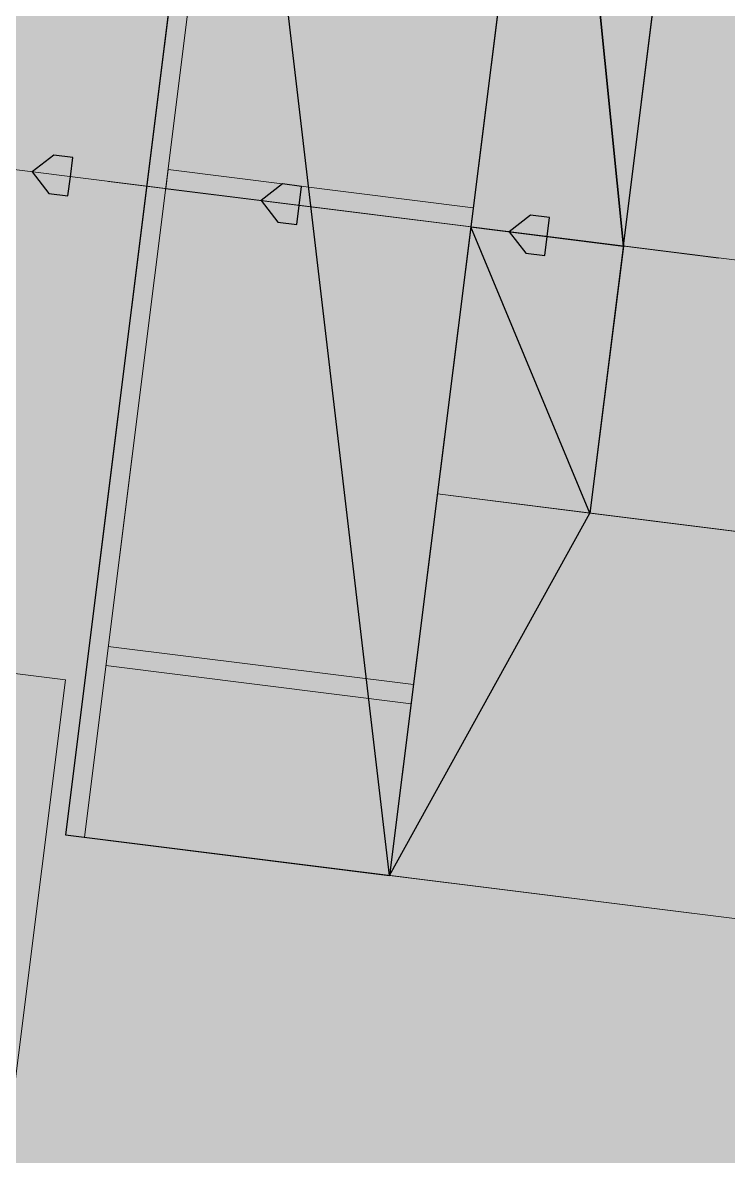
# Model space of a CAD drawing. Header units: metres. Extents: x -4 to 509425, y 7549 to 4732445.
# Drawn here: x 476054.7741 to 476055.085, y 4719727.5719 to 4719728.0712 of the extents above; entities that cross this region are included whole.
import ezdxf

# ---------------------------------------------------------------- set-up
doc = ezdxf.new("R2010")
doc.units = ezdxf.units.M
doc.header["$LTSCALE"] = 0.01
doc.header["$MEASUREMENT"] = 0
doc.layers.get('0').update_dxf_attribs({"lineweight": 0})
doc.layers.add('_SUBESTACIÓN', color=1, linetype='Continuous')
doc.layers.add('SUBESTACION LA VID', color=253, linetype='Continuous')

# ---------------------------------------------------------------- blocks, each defined once
blk = doc.blocks.new('A$Cfff6051d')
at = {"layer": 'SUBESTACION LA VID', "transparency": 33554687}
h = blk.add_hatch(color=256, dxfattribs=at)
h.dxf.hatch_style = 2
h.paths.add_polyline_path([(476054.79515, 4719728.00336), (476054.7962, 4719728.01176), (476054.7878, 4719728.01281), (476054.77835, 4719728.00547), (476054.78569, 4719727.99601), (476054.79409, 4719727.99496)])
h = blk.add_hatch(color=256, dxfattribs=at)
h.dxf.hatch_style = 2
h.paths.add_polyline_path([(476054.79515, 4719728.00336), (476054.7962, 4719728.01176), (476054.7878, 4719728.01281), (476054.77835, 4719728.00547), (476054.78569, 4719727.99601), (476054.79409, 4719727.99496)])
h = blk.add_hatch(color=256, dxfattribs=at)
h.dxf.hatch_style = 2
h.paths.add_polyline_path([(476054.79515, 4719728.00336), (476054.7962, 4719728.01176), (476054.7878, 4719728.01281), (476054.77835, 4719728.00547), (476054.78569, 4719727.99601), (476054.79409, 4719727.99496)])
h = blk.add_hatch(color=256, dxfattribs=at)
h.dxf.hatch_style = 2
h.paths.add_polyline_path([(476054.79515, 4719728.00336), (476054.7962, 4719728.01176), (476054.7878, 4719728.01281), (476054.77835, 4719728.00547), (476054.78569, 4719727.99601), (476054.79409, 4719727.99496)])
h = blk.add_hatch(color=256, dxfattribs=at)
h.dxf.hatch_style = 2
h.paths.add_polyline_path([(476054.79515, 4719728.00336), (476054.7962, 4719728.01176), (476054.7878, 4719728.01281), (476054.77835, 4719728.00547), (476054.78569, 4719727.99601), (476054.79409, 4719727.99496)])
h = blk.add_hatch(color=256, dxfattribs=at)
h.dxf.hatch_style = 2
h.paths.add_polyline_path([(476054.79515, 4719728.00336), (476054.7962, 4719728.01176), (476054.7878, 4719728.01281), (476054.77835, 4719728.00547), (476054.78569, 4719727.99601), (476054.79409, 4719727.99496)])
h = blk.add_hatch(color=256, dxfattribs=at)
h.dxf.hatch_style = 2
h.paths.add_polyline_path([(476054.89596, 4719727.99072), (476054.89701, 4719727.99912), (476054.88861, 4719728.00018), (476054.87916, 4719727.99283), (476054.8865, 4719727.98338), (476054.8949, 4719727.98232)])
h = blk.add_hatch(color=256, dxfattribs=at)
h.dxf.hatch_style = 2
h.paths.add_polyline_path([(476054.89596, 4719727.99072), (476054.89701, 4719727.99912), (476054.88861, 4719728.00018), (476054.87916, 4719727.99283), (476054.8865, 4719727.98338), (476054.8949, 4719727.98232)])
h = blk.add_hatch(color=256, dxfattribs=at)
h.dxf.hatch_style = 2
h.paths.add_polyline_path([(476054.89596, 4719727.99072), (476054.89701, 4719727.99912), (476054.88861, 4719728.00018), (476054.87916, 4719727.99283), (476054.8865, 4719727.98338), (476054.8949, 4719727.98232)])
h = blk.add_hatch(color=256, dxfattribs=at)
h.dxf.hatch_style = 2
h.paths.add_polyline_path([(476054.89596, 4719727.99072), (476054.89701, 4719727.99912), (476054.88861, 4719728.00018), (476054.87916, 4719727.99283), (476054.8865, 4719727.98338), (476054.8949, 4719727.98232)])
h = blk.add_hatch(color=256, dxfattribs=at)
h.dxf.hatch_style = 2
h.paths.add_polyline_path([(476054.89596, 4719727.99072), (476054.89701, 4719727.99912), (476054.88861, 4719728.00018), (476054.87916, 4719727.99283), (476054.8865, 4719727.98338), (476054.8949, 4719727.98232)])
h = blk.add_hatch(color=256, dxfattribs=at)
h.dxf.hatch_style = 2
h.paths.add_polyline_path([(476054.89596, 4719727.99072), (476054.89701, 4719727.99912), (476054.88861, 4719728.00018), (476054.87916, 4719727.99283), (476054.8865, 4719727.98338), (476054.8949, 4719727.98232)])
h = blk.add_hatch(color=256, dxfattribs=at)
h.dxf.hatch_style = 2
h.paths.add_polyline_path([(476055.00516, 4719727.97703), (476055.00621, 4719727.98543), (476054.99781, 4719727.98649), (476054.98836, 4719727.97914), (476054.9957, 4719727.96969), (476055.0041, 4719727.96863)])
h = blk.add_hatch(color=256, dxfattribs=at)
h.dxf.hatch_style = 2
h.paths.add_polyline_path([(476055.00516, 4719727.97703), (476055.00621, 4719727.98543), (476054.99781, 4719727.98649), (476054.98836, 4719727.97914), (476054.9957, 4719727.96969), (476055.0041, 4719727.96863)])
h = blk.add_hatch(color=256, dxfattribs=at)
h.dxf.hatch_style = 2
h.paths.add_polyline_path([(476055.00516, 4719727.97703), (476055.00621, 4719727.98543), (476054.99781, 4719727.98649), (476054.98836, 4719727.97914), (476054.9957, 4719727.96969), (476055.0041, 4719727.96863)])
h = blk.add_hatch(color=256, dxfattribs=at)
h.dxf.hatch_style = 2
h.paths.add_polyline_path([(476055.00516, 4719727.97703), (476055.00621, 4719727.98543), (476054.99781, 4719727.98649), (476054.98836, 4719727.97914), (476054.9957, 4719727.96969), (476055.0041, 4719727.96863)])
h = blk.add_hatch(color=256, dxfattribs=at)
h.dxf.hatch_style = 2
h.paths.add_polyline_path([(476055.00516, 4719727.97703), (476055.00621, 4719727.98543), (476054.99781, 4719727.98649), (476054.98836, 4719727.97914), (476054.9957, 4719727.96969), (476055.0041, 4719727.96863)])
h = blk.add_hatch(color=256, dxfattribs=at)
h.dxf.hatch_style = 2
h.paths.add_polyline_path([(476055.00516, 4719727.97703), (476055.00621, 4719727.98543), (476054.99781, 4719727.98649), (476054.98836, 4719727.97914), (476054.9957, 4719727.96969), (476055.0041, 4719727.96863)])
at = {"layer": 'SUBESTACION LA VID', "lineweight": 15}
for p, q in [((476054.86561, 4719728.29316), (476054.79294, 4719727.71354)), ((476054.87401, 4719728.29211), (476054.80134, 4719727.71248)), ((476054.93575, 4719727.69563), (476055.00842, 4719728.27526)), ((476055.52598, 4719727.91174), (476054.26593, 4719728.06971)), ((476054.87076, 4719727.99388), (476054.81195, 4719728.00126)), ((476054.87076, 4719727.99388), (476054.81195, 4719728.00126)), ((476054.87076, 4719727.99388), (476054.81195, 4719728.00126)), ((476054.87076, 4719727.99388), (476054.81195, 4719728.00126)), ((476054.87076, 4719727.99388), (476054.81195, 4719728.00126)), ((476054.87076, 4719727.99388), (476054.81195, 4719728.00126)), ((476054.83715, 4719727.9981), (476054.97156, 4719727.98125)), ((476054.97156, 4719727.98125), (476054.91276, 4719727.98862)), ((476054.97156, 4719727.98125), (476054.91276, 4719727.98862)), ((476054.97156, 4719727.98125), (476054.91276, 4719727.98862)), ((476054.97156, 4719727.98125), (476054.91276, 4719727.98862)), ((476054.97156, 4719727.98125), (476054.91276, 4719727.98862)), ((476054.97156, 4719727.98125), (476054.91276, 4719727.98862)), ((476055.07236, 4719727.96861), (476055.01356, 4719727.97598)), ((476055.07236, 4719727.96861), (476055.01356, 4719727.97598)), ((476055.08076, 4719727.96755), (476055.01356, 4719727.97598)), ((476055.08076, 4719727.96755), (476055.01356, 4719727.97598)), ((476055.07236, 4719727.96861), (476055.01356, 4719727.97598)), ((476055.08076, 4719727.96755), (476055.01356, 4719727.97598)), ((476054.80134, 4719727.71248), (476054.8224, 4719727.88049)), ((476067.67492, 4719726.26918), (476054.95681, 4719727.86364)), ((476054.95681, 4719727.86364), (476055.02401, 4719727.85522)), ((476054.81187, 4719727.79649), (476054.94628, 4719727.77964)), ((476054.81082, 4719727.78809), (476054.94523, 4719727.77124)), ((476067.80506, 4719726.08222), (476054.79294, 4719727.71354))]:
    blk.add_line(p, q, dxfattribs=at)
at = {"layer": 'SUBESTACION LA VID', "lineweight": 0}
blk.add_line((476054.93575, 4719727.69563), (476054.79294, 4719727.71354), dxfattribs=at)
at = {"layer": 'SUBESTACION LA VID', "lineweight": 15}
for points in [[(476054.93575, 4719727.69563), (476054.79294, 4719727.71354), (476054.86561, 4719728.29316), (476055.00842, 4719728.27526), (476054.93575, 4719727.69563)], [(476061.35907, 4719727.47908), (476057.41092, 4719727.97406), (476057.41724, 4719728.02446), (476057.40043, 4719728.02657), (476057.39411, 4719727.97617), (476055.00842, 4719728.27526), (476054.97156, 4719727.98125), (476055.03876, 4719727.97282), (476055.05455, 4719728.09882), (476055.50818, 4719728.04195), (476055.49238, 4719727.91595), (476055.66038, 4719727.89489), (476055.67618, 4719728.02089), (476056.39861, 4719727.93032), (476056.38282, 4719727.80432), (476056.55082, 4719727.78325), (476056.56662, 4719727.90926), (476057.29745, 4719727.81763), (476057.28165, 4719727.69163), (476057.44966, 4719727.67057), (476057.46545, 4719727.79657), (476058.6163, 4719727.65229)], [(476054.98735, 4719728.10725), (476055.05455, 4719728.09882), (476055.02401, 4719727.85522)], [(476054.83715, 4719727.9981), (476054.8382, 4719728.0065), (476054.97261, 4719727.98965)], [(476061.2864, 4719726.89946), (476057.33825, 4719727.39443), (476057.33193, 4719727.34403), (476057.31512, 4719727.34614), (476057.32144, 4719727.39654), (476054.93575, 4719727.69563), (476054.97156, 4719727.98125), (476055.03876, 4719727.97282), (476055.02401, 4719727.85522), (476055.47764, 4719727.79835), (476055.49238, 4719727.91595), (476055.66038, 4719727.89489), (476055.64564, 4719727.77728), (476056.36807, 4719727.68671), (476056.38282, 4719727.80432), (476056.55082, 4719727.78325), (476056.53608, 4719727.66565), (476057.2669, 4719727.57403), (476057.28165, 4719727.69163), (476057.44966, 4719727.67057), (476057.43491, 4719727.55296), (476058.58575, 4719727.40868)], [(476054.68377, 4719727.79548), (476054.79297, 4719727.78179), (476054.65816, 4719726.70655), (476054.28016, 4719726.75394), (476054.41496, 4719727.82918), (476054.52416, 4719727.81549)], [(476054.68377, 4719727.79548), (476054.79297, 4719727.78179), (476054.65816, 4719726.70655), (476054.28016, 4719726.75394), (476054.41496, 4719727.82918), (476054.52416, 4719727.81549)]]:
    blk.add_lwpolyline(points, dxfattribs=at)
at = {"layer": 'SUBESTACION LA VID'}
for points in [[(476054.97156, 4719727.98125), (476055.03876, 4719727.97282), (476055.00842, 4719728.27526)], [(476055.03876, 4719727.97282), (476055.05455, 4719728.09882), (476055.00842, 4719728.27526)], [(476054.79515, 4719728.00336), (476054.7962, 4719728.01176), (476054.7878, 4719728.01281), (476054.77835, 4719728.00547), (476054.78569, 4719727.99601), (476054.79409, 4719727.99496)], [(476054.79515, 4719728.00336), (476054.7962, 4719728.01176), (476054.7878, 4719728.01281), (476054.77835, 4719728.00547), (476054.78569, 4719727.99601), (476054.79409, 4719727.99496)], [(476054.79515, 4719728.00336), (476054.7962, 4719728.01176), (476054.7878, 4719728.01281), (476054.77835, 4719728.00547), (476054.78569, 4719727.99601), (476054.79409, 4719727.99496)], [(476054.79515, 4719728.00336), (476054.7962, 4719728.01176), (476054.7878, 4719728.01281), (476054.77835, 4719728.00547), (476054.78569, 4719727.99601), (476054.79409, 4719727.99496)], [(476054.79515, 4719728.00336), (476054.7962, 4719728.01176), (476054.7878, 4719728.01281), (476054.77835, 4719728.00547), (476054.78569, 4719727.99601), (476054.79409, 4719727.99496)], [(476054.79515, 4719728.00336), (476054.7962, 4719728.01176), (476054.7878, 4719728.01281), (476054.77835, 4719728.00547), (476054.78569, 4719727.99601), (476054.79409, 4719727.99496)], [(476054.89596, 4719727.99072), (476054.89701, 4719727.99912), (476054.88861, 4719728.00018), (476054.87916, 4719727.99283), (476054.8865, 4719727.98338), (476054.8949, 4719727.98232)], [(476054.89596, 4719727.99072), (476054.89701, 4719727.99912), (476054.88861, 4719728.00018), (476054.87916, 4719727.99283), (476054.8865, 4719727.98338), (476054.8949, 4719727.98232)], [(476054.89596, 4719727.99072), (476054.89701, 4719727.99912), (476054.88861, 4719728.00018), (476054.87916, 4719727.99283), (476054.8865, 4719727.98338), (476054.8949, 4719727.98232)], [(476054.89596, 4719727.99072), (476054.89701, 4719727.99912), (476054.88861, 4719728.00018), (476054.87916, 4719727.99283), (476054.8865, 4719727.98338), (476054.8949, 4719727.98232)], [(476054.89596, 4719727.99072), (476054.89701, 4719727.99912), (476054.88861, 4719728.00018), (476054.87916, 4719727.99283), (476054.8865, 4719727.98338), (476054.8949, 4719727.98232)], [(476054.89596, 4719727.99072), (476054.89701, 4719727.99912), (476054.88861, 4719728.00018), (476054.87916, 4719727.99283), (476054.8865, 4719727.98338), (476054.8949, 4719727.98232)], [(476055.00516, 4719727.97703), (476055.00621, 4719727.98543), (476054.99781, 4719727.98649), (476054.98836, 4719727.97914), (476054.9957, 4719727.96969), (476055.0041, 4719727.96863)], [(476055.00516, 4719727.97703), (476055.00621, 4719727.98543), (476054.99781, 4719727.98649), (476054.98836, 4719727.97914), (476054.9957, 4719727.96969), (476055.0041, 4719727.96863)], [(476055.00516, 4719727.97703), (476055.00621, 4719727.98543), (476054.99781, 4719727.98649), (476054.98836, 4719727.97914), (476054.9957, 4719727.96969), (476055.0041, 4719727.96863)], [(476055.00516, 4719727.97703), (476055.00621, 4719727.98543), (476054.99781, 4719727.98649), (476054.98836, 4719727.97914), (476054.9957, 4719727.96969), (476055.0041, 4719727.96863)], [(476055.00516, 4719727.97703), (476055.00621, 4719727.98543), (476054.99781, 4719727.98649), (476054.98836, 4719727.97914), (476054.9957, 4719727.96969), (476055.0041, 4719727.96863)], [(476055.00516, 4719727.97703), (476055.00621, 4719727.98543), (476054.99781, 4719727.98649), (476054.98836, 4719727.97914), (476054.9957, 4719727.96969), (476055.0041, 4719727.96863)], [(476055.02401, 4719727.85522), (476054.97156, 4719727.98125), (476055.03876, 4719727.97282)]]:
    blk.add_lwpolyline(points, close=True, dxfattribs=at)
at = {"layer": 'SUBESTACION LA VID', "lineweight": 0}
for points in [[(476054.97156, 4719727.98125), (476055.03876, 4719727.97282), (476055.00842, 4719728.27526)], [(476055.03876, 4719727.97282), (476055.05455, 4719728.09882), (476055.00842, 4719728.27526)], [(476054.79515, 4719728.00336), (476054.7962, 4719728.01176), (476054.7878, 4719728.01281), (476054.77835, 4719728.00547), (476054.78569, 4719727.99601), (476054.79409, 4719727.99496)], [(476054.79515, 4719728.00336), (476054.7962, 4719728.01176), (476054.7878, 4719728.01281), (476054.77835, 4719728.00547), (476054.78569, 4719727.99601), (476054.79409, 4719727.99496)], [(476054.79515, 4719728.00336), (476054.7962, 4719728.01176), (476054.7878, 4719728.01281), (476054.77835, 4719728.00547), (476054.78569, 4719727.99601), (476054.79409, 4719727.99496)], [(476054.79515, 4719728.00336), (476054.7962, 4719728.01176), (476054.7878, 4719728.01281), (476054.77835, 4719728.00547), (476054.78569, 4719727.99601), (476054.79409, 4719727.99496)], [(476054.79515, 4719728.00336), (476054.7962, 4719728.01176), (476054.7878, 4719728.01281), (476054.77835, 4719728.00547), (476054.78569, 4719727.99601), (476054.79409, 4719727.99496)], [(476054.79515, 4719728.00336), (476054.7962, 4719728.01176), (476054.7878, 4719728.01281), (476054.77835, 4719728.00547), (476054.78569, 4719727.99601), (476054.79409, 4719727.99496)], [(476054.89596, 4719727.99072), (476054.89701, 4719727.99912), (476054.88861, 4719728.00018), (476054.87916, 4719727.99283), (476054.8865, 4719727.98338), (476054.8949, 4719727.98232)], [(476054.89596, 4719727.99072), (476054.89701, 4719727.99912), (476054.88861, 4719728.00018), (476054.87916, 4719727.99283), (476054.8865, 4719727.98338), (476054.8949, 4719727.98232)], [(476054.89596, 4719727.99072), (476054.89701, 4719727.99912), (476054.88861, 4719728.00018), (476054.87916, 4719727.99283), (476054.8865, 4719727.98338), (476054.8949, 4719727.98232)], [(476054.89596, 4719727.99072), (476054.89701, 4719727.99912), (476054.88861, 4719728.00018), (476054.87916, 4719727.99283), (476054.8865, 4719727.98338), (476054.8949, 4719727.98232)], [(476054.89596, 4719727.99072), (476054.89701, 4719727.99912), (476054.88861, 4719728.00018), (476054.87916, 4719727.99283), (476054.8865, 4719727.98338), (476054.8949, 4719727.98232)], [(476054.89596, 4719727.99072), (476054.89701, 4719727.99912), (476054.88861, 4719728.00018), (476054.87916, 4719727.99283), (476054.8865, 4719727.98338), (476054.8949, 4719727.98232)], [(476055.00516, 4719727.97703), (476055.00621, 4719727.98543), (476054.99781, 4719727.98649), (476054.98836, 4719727.97914), (476054.9957, 4719727.96969), (476055.0041, 4719727.96863)], [(476055.00516, 4719727.97703), (476055.00621, 4719727.98543), (476054.99781, 4719727.98649), (476054.98836, 4719727.97914), (476054.9957, 4719727.96969), (476055.0041, 4719727.96863)], [(476055.00516, 4719727.97703), (476055.00621, 4719727.98543), (476054.99781, 4719727.98649), (476054.98836, 4719727.97914), (476054.9957, 4719727.96969), (476055.0041, 4719727.96863)], [(476055.00516, 4719727.97703), (476055.00621, 4719727.98543), (476054.99781, 4719727.98649), (476054.98836, 4719727.97914), (476054.9957, 4719727.96969), (476055.0041, 4719727.96863)], [(476055.00516, 4719727.97703), (476055.00621, 4719727.98543), (476054.99781, 4719727.98649), (476054.98836, 4719727.97914), (476054.9957, 4719727.96969), (476055.0041, 4719727.96863)], [(476055.00516, 4719727.97703), (476055.00621, 4719727.98543), (476054.99781, 4719727.98649), (476054.98836, 4719727.97914), (476054.9957, 4719727.96969), (476055.0041, 4719727.96863)], [(476055.02401, 4719727.85522), (476054.97156, 4719727.98125), (476055.03876, 4719727.97282)]]:
    blk.add_lwpolyline(points, close=True, dxfattribs=at)
for points in [[(476055.47764, 4719727.79835), (476057.2669, 4719727.57403), (476055.02401, 4719727.85522)], [(476054.93575, 4719727.69563), (476065.27656, 4719726.39921), (476057.32144, 4719727.39654)]]:
    blk.add_lwpolyline(points, dxfattribs=at)
at = {"layer": 'SUBESTACION LA VID'}
for points in [[(476054.86561, 4719728.29316), (476054.86561, 4719728.29316), (476054.93575, 4719727.69563), (476054.93575, 4719727.69563), (476054.93575, 4719727.69563), (476054.79294, 4719727.71354), (476054.79294, 4719727.71354), (476054.79294, 4719727.71354), (476054.86561, 4719728.29316), (476054.86561, 4719728.29316)], [(476055.00842, 4719728.27526), (476055.00842, 4719728.27526), (476054.86561, 4719728.29316), (476054.86561, 4719728.29316), (476054.86561, 4719728.29316), (476054.93575, 4719727.69563), (476054.93575, 4719727.69563), (476054.93575, 4719727.69563), (476055.00842, 4719728.27526), (476055.00842, 4719728.27526)], [(476055.02401, 4719727.85522), (476055.02401, 4719727.85522), (476054.93575, 4719727.69563), (476054.93575, 4719727.69563), (476054.93575, 4719727.69563), (476054.97156, 4719727.98125), (476054.97156, 4719727.98125), (476054.97156, 4719727.98125), (476055.02401, 4719727.85522), (476055.02401, 4719727.85522)]]:
    blk.add_open_spline(points, degree=3, knots=[0, 0, 0, 0, 1, 1, 1, 2, 2, 2, 3, 3, 3, 3], dxfattribs=at)
at = {"layer": 'SUBESTACION LA VID', "lineweight": 0}
for points in [[(476054.86561, 4719728.29316), (476054.86561, 4719728.29316), (476054.93575, 4719727.69563), (476054.93575, 4719727.69563), (476054.93575, 4719727.69563), (476054.79294, 4719727.71354), (476054.79294, 4719727.71354), (476054.79294, 4719727.71354), (476054.86561, 4719728.29316), (476054.86561, 4719728.29316)], [(476055.00842, 4719728.27526), (476055.00842, 4719728.27526), (476054.86561, 4719728.29316), (476054.86561, 4719728.29316), (476054.86561, 4719728.29316), (476054.93575, 4719727.69563), (476054.93575, 4719727.69563), (476054.93575, 4719727.69563), (476055.00842, 4719728.27526), (476055.00842, 4719728.27526)], [(476055.02401, 4719727.85522), (476055.02401, 4719727.85522), (476054.93575, 4719727.69563), (476054.93575, 4719727.69563), (476054.93575, 4719727.69563), (476054.97156, 4719727.98125), (476054.97156, 4719727.98125), (476054.97156, 4719727.98125), (476055.02401, 4719727.85522), (476055.02401, 4719727.85522)]]:
    blk.add_open_spline(points, degree=3, knots=[0, 0, 0, 0, 1, 1, 1, 2, 2, 2, 3, 3, 3, 3], dxfattribs=at)

msp = doc.modelspace()

# ---------------------------------------------------------------- hatches: boundary and pattern name
at = {"layer": '_SUBESTACIÓN', "transparency": 33554559}
h = msp.add_hatch(color=1, dxfattribs=at)
h.dxf.hatch_style = 1
h.paths.add_polyline_path([(475968.63988, 4719805.82503), (476089.93862, 4719790.61504), (476078.16862, 4719696.74002), (475956.86864, 4719711.95017)])

# ---------------------------------------------------------------- block references
at = {"linetype": 'Continuous'}
msp.add_blockref('A$Cfff6051d', (0, 0), dxfattribs=at)

doc.saveas('drawing.dxf')
